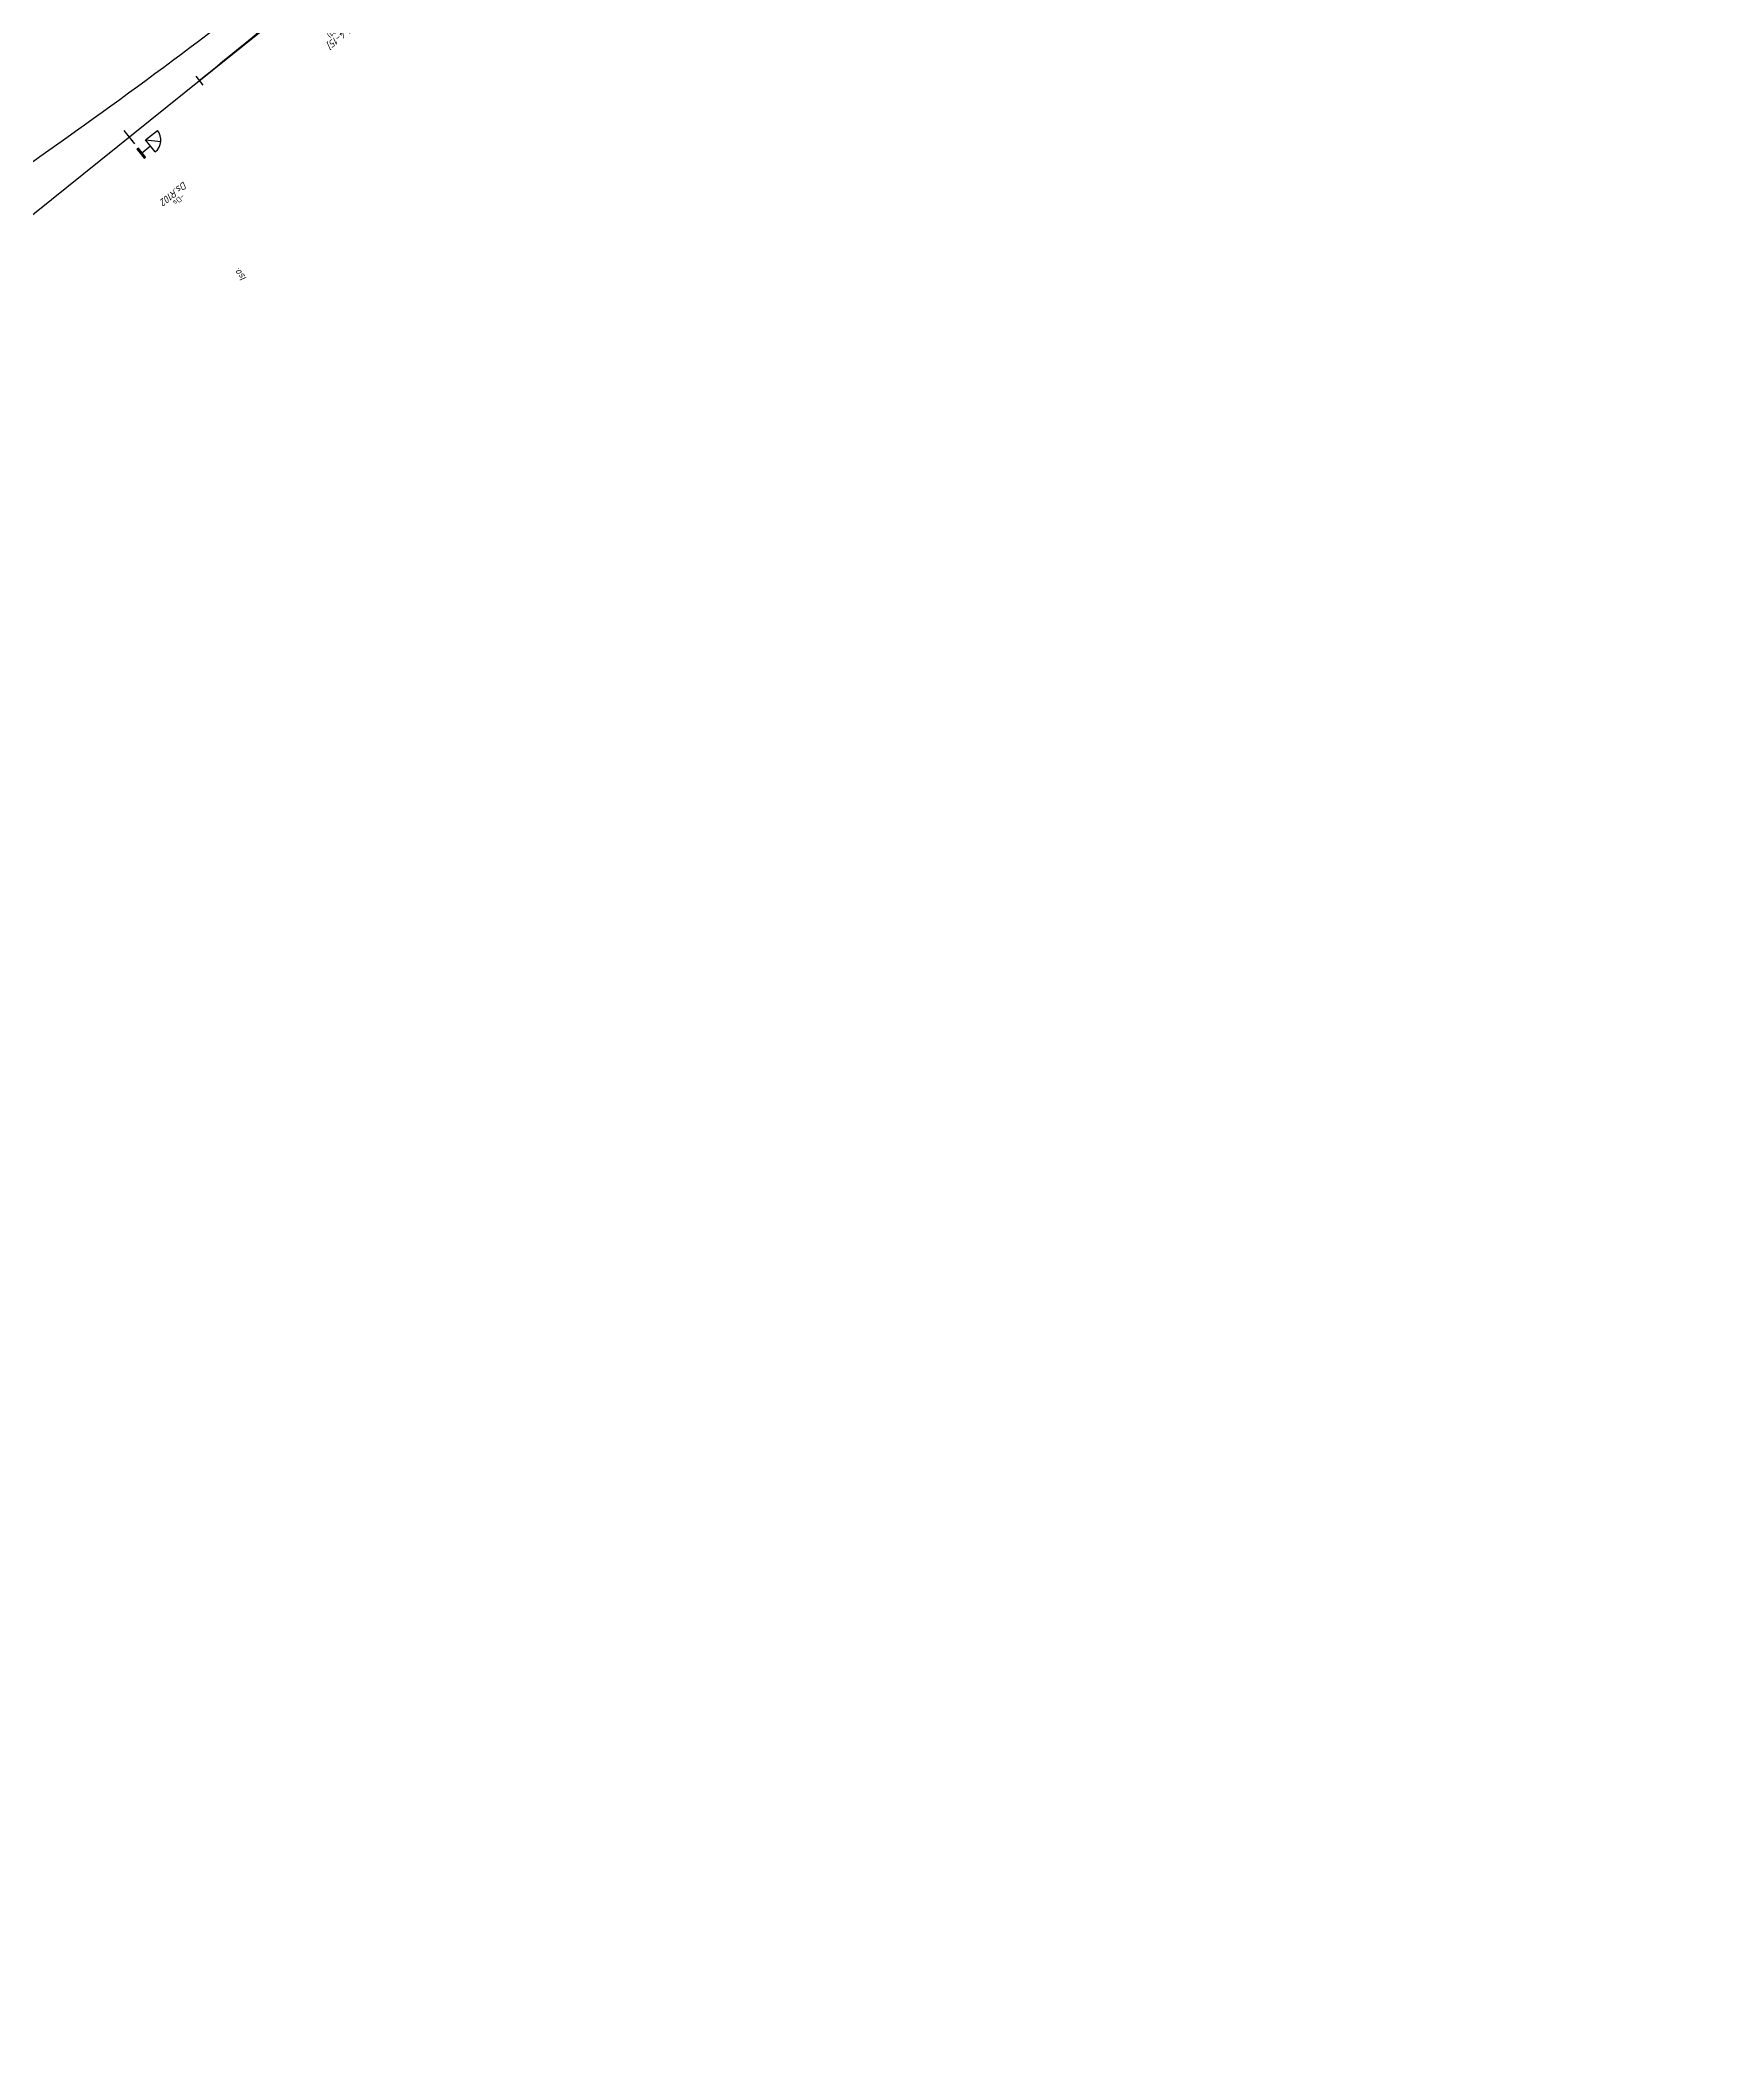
# Model space of a CAD drawing. Header units: metres. Extents: x 304105 to 305280, y 6702571 to 6703615.
# Drawn here: x 304696.5 to 304988.3, y 6702570.5 to 6702921.7 of the extents above; entities that cross this region are included whole.
import ezdxf
from ezdxf.enums import TextEntityAlignment as Align

# ---------------------------------------------------------------- set-up
doc = ezdxf.new("R2010")
doc.units = ezdxf.units.M
for name, color, linetype in [('JBTFE__INNSETTINGSPUNKT', 62, 'Continuous'), ('JBTOB__INFO', 4, 'Continuous'), ('JBTOB__KO_SPV', 2, 'Continuous'), ('JBTOB__KO_SPV_KORTSVILLEPARTI_FRA_BK', 62, 'Continuous'), ('JBTOB__KO_SPV_LANGSVILLEPARTI_FRA_BK', 62, 'Continuous'), ('JBTOB__KO_SPV_SENTERLINJER', 62, 'Continuous'), ('JBTOB__NAVN', 2, 'Continuous'), ('JBTOB__SPV_TYPE', 2, 'Continuous'), ('JBTOB_KO_SPO', 2, 'Continuous'), ('JBTOB_KO_SPV', 2, 'Continuous'), ('JBTSI__INFO', 4, 'Continuous'), ('JBTSI__NAVN', 2, 'Continuous'), ('JBTSI_SA_SIG', 2, 'Continuous'), ('JBTSI_SA_SKJ', 2, 'Continuous')]:
    doc.layers.add(name, color=color, linetype=linetype)
doc.styles.add('ISO', font='iso3098.shx')

# ---------------------------------------------------------------- blocks, each defined once
blk = doc.blocks.new('NO-BN-2D-JBTOB-CONNECTION-SWITCH-18.40-R1200-H-60E1-BX-3')
at = {"color": 0, "linetype": 'Continuous', "lineweight": -2, "transparency": 16777216}
for p, q in [((-53.06, 0), (-54.23, -1.16)), ((-52.52, 0), (-53.66, -1.13)), ((-52.26, 0), (-53.37, -1.12)), ((-51.99, 0), (-53.09, -1.1)), ((-51.72, 0), (-52.8, -1.09)), ((-51.45, 0), (-52.52, -1.07)), ((-51.18, 0), (-52.23, -1.05)), ((-50.91, 0), (-51.95, -1.04)), ((-50.64, 0), (-51.66, -1.02)), ((-50.37, 0), (-51.38, -1.01)), ((-50.1, 0), (-51.09, -0.99)), ((-49.83, 0), (-50.81, -0.98)), ((-49.56, 0), (-50.52, -0.96)), ((-49.29, 0), (-50.24, -0.95)), ((-49.02, 0), (-49.95, -0.93)), ((-48.75, 0), (-49.67, -0.92)), ((-48.48, 0), (-49.38, -0.9)), ((-48.21, 0), (-49.1, -0.88)), ((-47.94, 0), (-48.81, -0.87)), ((-47.68, 0), (-48.53, -0.85)), ((-47.41, 0), (-48.24, -0.84)), ((-47.14, 0), (-47.96, -0.82)), ((-46.87, 0), (-47.67, -0.81)), ((-46.6, 0), (-47.39, -0.79)), ((-46.33, 0), (-47.1, -0.78)), ((-46.06, 0), (-46.82, -0.76)), ((-45.79, 0), (-46.53, -0.74)), ((-45.52, 0), (-46.25, -0.73)), ((-45.25, 0), (-45.96, -0.71)), ((-44.98, 0), (-45.68, -0.7)), ((-44.71, 0), (-45.39, -0.68)), ((-44.44, 0), (-45.11, -0.67)), ((-44.17, 0), (-44.82, -0.65)), ((-43.9, 0), (-44.54, -0.64)), ((-43.63, 0), (-44.26, -0.62)), ((-43.36, 0), (-43.97, -0.61)), ((-43.1, 0), (-43.69, -0.59)), ((-42.83, 0), (-43.4, -0.57)), ((-42.56, 0), (-43.12, -0.56)), ((-42.29, 0), (-42.83, -0.54)), ((-37.98, 0), (-38.27, -0.3)), ((-37.44, 0), (-37.7, -0.26)), ((-37.17, 0), (-37.42, -0.25)), ((-36.9, 0), (-37.13, -0.23)), ((-36.63, 0), (-36.85, -0.22)), ((-36.36, 0), (-36.56, -0.2)), ((-36.09, 0), (-36.28, -0.19)), ((-35.82, 0), (-35.99, -0.17)), ((-35.55, 0), (-35.71, -0.16)), ((-35.28, 0), (-35.42, -0.14)), ((-34.74, 0), (-34.85, -0.11)), ((-66.8, 0), (-67.26, -0.45)), ((-67.07, 0), (-67.26, -0.18)), ((-66.53, 0), (-67.25, -0.72)), ((-65.99, 0), (-67.24, -1.24)), ((-66.26, 0), (-67.24, -0.98)), ((-65.73, 0), (-67.23, -1.5)), ((-65.46, 0), (-67.21, -1.76)), ((-65.19, 0), (-67.05, -1.86)), ((-64.92, 0), (-66.76, -1.84)), ((-64.65, 0), (-66.48, -1.83)), ((-64.38, 0), (-66.19, -1.81)), ((-64.11, 0), (-65.91, -1.8)), ((-63.84, 0), (-65.62, -1.78)), ((-63.57, 0), (-65.34, -1.77)), ((-63.3, 0), (-65.05, -1.75)), ((-63.03, 0), (-64.77, -1.74)), ((-62.76, 0), (-64.48, -1.72)), ((-62.49, 0), (-64.2, -1.7)), ((-62.22, 0), (-63.91, -1.69)), ((-61.95, 0), (-63.63, -1.67)), ((-61.68, 0), (-63.34, -1.66)), ((-61.41, 0), (-63.06, -1.64)), ((-61.15, 0), (-62.77, -1.63)), ((-60.88, 0), (-62.49, -1.61)), ((-60.61, 0), (-62.2, -1.6)), ((-60.34, 0), (-61.92, -1.58)), ((-60.07, 0), (-61.63, -1.57)), ((-59.8, 0), (-61.35, -1.55)), ((-59.53, 0), (-61.06, -1.53)), ((-59.26, 0), (-60.78, -1.52)), ((-58.99, 0), (-60.49, -1.5)), ((-58.72, 0), (-60.21, -1.49)), ((-58.45, 0), (-59.92, -1.47)), ((-58.18, 0), (-59.64, -1.46)), ((-57.91, 0), (-59.35, -1.44)), ((-57.64, 0), (-59.07, -1.43)), ((-57.37, 0), (-58.78, -1.41)), ((-57.1, 0), (-58.5, -1.4)), ((-56.84, 0), (-58.21, -1.38)), ((-56.57, 0), (-57.93, -1.36)), ((-56.3, 0), (-57.64, -1.35)), ((-56.03, 0), (-57.36, -1.33)), ((-55.76, 0), (-57.08, -1.32)), ((-55.49, 0), (-56.79, -1.3)), ((-55.22, 0), (-56.51, -1.29)), ((-54.95, 0), (-56.22, -1.27)), ((-54.68, 0), (-55.94, -1.26)), ((-54.41, 0), (-55.65, -1.24)), ((-54.14, 0), (-55.37, -1.22)), ((-53.87, 0), (-55.08, -1.21)), ((-53.6, 0), (-54.8, -1.19)), ((-53.33, 0), (-54.51, -1.18)), ((-52.79, 0), (-53.94, -1.15)), ((-42.02, 0), (-42.55, -0.53)), ((-41.75, 0), (-42.26, -0.51)), ((-41.48, 0), (-41.98, -0.5)), ((-41.21, 0), (-41.69, -0.48)), ((-40.94, 0), (-41.41, -0.47)), ((-40.67, 0), (-41.12, -0.45)), ((-40.4, 0), (-40.84, -0.44)), ((-40.13, 0), (-40.55, -0.42)), ((-39.86, 0), (-40.27, -0.4)), ((-39.59, 0), (-39.98, -0.39)), ((-39.32, 0), (-39.7, -0.37)), ((-39.05, 0), (-39.41, -0.36)), ((-38.78, 0), (-39.13, -0.34)), ((-38.52, 0), (-38.84, -0.33)), ((-38.25, 0), (-38.56, -0.31)), ((-37.71, 0), (-37.99, -0.28)), ((-35.01, 0), (-35.14, -0.13)), ((-34.47, 0), (-34.57, -0.09)), ((-34.2, 0), (-34.28, -0.08)), ((-33.94, 0), (-34, -0.06)), ((-33.67, 0), (-33.71, -0.05)), ((-33.4, 0), (-33.43, -0.03)), ((-33.13, 0), (-33.14, -0.02)), ((-32.86, 0), (-32.86, 0))]:
    blk.add_line(p, q, dxfattribs=at)
at = {"color": 0, "linetype": 'ByBlock', "lineweight": -2, "transparency": 16777216}
for p, q in [((-32.83, -1), (-32.83, 1)), ((0, 0), (-32.83, 0)), ((0, -1), (0, 1))]:
    blk.add_line(p, q, dxfattribs=at)
at = {"color": 0, "linetype": 'ByBlock', "lineweight": -2, "transparency": 16777216, "flags": 128}
for points in [[(-32.83, 0), (-67.26, 0, 0.013574), (-67.21, -1.87)], [(-67.26, 0, 0.013574), (-67.21, -1.87), (-67.21, -1.87, -0.013574), (-67.26, 0)]]:
    blk.add_lwpolyline(points, format="xyb", close=True, dxfattribs=at)
at = {"color": 0, "linetype": 'ByBlock', "lineweight": -2, "transparency": 16777216}
for start, end in [(178.5, 180), (180, 184.6108)]:
    blk.add_arc((-32.83, 0), 34.43, start, end, dxfattribs=at)
at = {"layer": 'JBTOB__KO_SPV_KORTSVILLEPARTI_FRA_BK', "linetype": 'ByBlock', "lineweight": -2, "transparency": 16777216}
blk.add_line((-78.02, -1.23), (-81.62, -1.32), dxfattribs=at)
at = {"layer": 'JBTOB__KO_SPV_KORTSVILLEPARTI_FRA_BK', "linetype": 'ByBlock', "lineweight": -2, "transparency": 16777216, "flags": 128}
blk.add_lwpolyline([(-78.04, 0, 0.013574), (-77.97, -2.45), (-81.57, -2.65, -0.013574), (-81.64, 0)], format="xyb", close=True, dxfattribs=at)
at = {"layer": 'JBTOB__KO_SPV_LANGSVILLEPARTI_FRA_BK', "linetype": 'ByBlock', "lineweight": -2, "transparency": 16777216, "flags": 128}
blk.add_lwpolyline([(-67.26, 0, 0.013574), (-67.21, -1.87), (-77.97, -2.45, -0.013574), (-78.04, 0)], format="xyb", close=True, dxfattribs=at)
at = {"layer": 'JBTOB__KO_SPV_SENTERLINJER', "linetype": 'ByBlock', "lineweight": -2, "transparency": 16777216, "flags": 128}
blk.add_lwpolyline([(0, 0), (-67.26, 0)], dxfattribs=at)
blk.add_lwpolyline([(0, 0, 0.013897), (-67.21, -1.87), (-67.21, -1.87)], format="xyb", dxfattribs=at)
blk = doc.blocks.new('*Z7')
at = {"layer": 'JBTOB__KO_SPV', "color": 0, "linetype": 'ByBlock', "lineweight": -2, "transparency": 16777216}
blk.add_blockref('NO-BN-2D-JBTOB-CONNECTION-SWITCH-18.40-R1200-H-60E1-BX-3', (0, 0), dxfattribs=at)
at = {"layer": 'JBTOB__INFO', "color": 0, "linetype": 'ByBlock', "lineweight": -2, "transparency": 16777216, "style": 'ISO'}
blk.add_attdef('OBJEKTINFO', text='', height=0.9, dxfattribs=at).set_placement((0, 9.9), align=Align.MIDDLE_CENTER)
at = {"layer": 'JBTOB__NAVN', "color": 0, "linetype": 'ByBlock', "lineweight": -2, "transparency": 16777216, "style": 'ISO', "oblique": 15}
blk.add_attdef('OBJEKTNAVN', text='', height=1.25, dxfattribs=at).set_placement((0, 8.5), align=Align.MIDDLE_CENTER)
at = {"layer": 'JBTOB__SPV_TYPE', "color": 0, "linetype": 'ByBlock', "lineweight": -2, "transparency": 16777216, "style": 'ISO'}
blk.add_attdef('BETEGNELSE', text='', height=0.9, dxfattribs=at).set_placement((0, 7.1), align=Align.MIDDLE_CENTER)
blk = doc.blocks.new('NO-BN-2D-JBTSI-TOGDETEKSJON-EN-STREK-ISOLERT-SKJOET')
at = {"color": 0, "linetype": 'ByBlock', "lineweight": -2, "transparency": 16777216}
blk.add_line((0, -2.25), (0, 0.75), dxfattribs=at)
blk = doc.blocks.new('NO-BN-2D-INSERTION-POINT')
at = {"layer": 'JBTFE__INNSETTINGSPUNKT', "linetype": 'ByBlock', "lineweight": -2, "transparency": 16777216}
for p, q in [((-0.05, 0), (0.05, 0)), ((0, -0.05), (0, 0.05))]:
    blk.add_line(p, q, dxfattribs=at)
blk.add_circle((0, 0), 0.05, dxfattribs=at)
blk = doc.blocks.new('*Z80')
at = {"color": 0, "linetype": 'ByBlock', "lineweight": -2, "transparency": 16777216}
for name in ['NO-BN-2D-INSERTION-POINT', 'NO-BN-2D-JBTSI-TOGDETEKSJON-EN-STREK-ISOLERT-SKJOET']:
    blk.add_blockref(name, (0, 0), dxfattribs=at)
at = {"layer": 'JBTSI__INFO', "color": 0, "linetype": 'ByBlock', "lineweight": -2, "transparency": 16777216, "style": 'ISO'}
blk.add_attdef('OBJEKTINFO', text='', height=0.9, rotation=270, dxfattribs=at).set_placement((1.4, 30), align=Align.MIDDLE_CENTER)
at = {"layer": 'JBTSI__NAVN', "color": 0, "linetype": 'ByBlock', "lineweight": -2, "transparency": 16777216, "style": 'ISO', "oblique": 15}
blk.add_attdef('OBJEKTNAVN', text='', height=1.25, rotation=270, dxfattribs=at).set_placement((0, 30), align=Align.MIDDLE_CENTER)
blk = doc.blocks.new('NO-BN-2D-JBTSI-SIGNAL-43-DS')
at = {"color": 0, "linetype": 'ByBlock', "lineweight": -2, "transparency": 16777216}
for p, q in [((-1.33, 2), (-1.33, 4.67)), ((-1.33, 2), (0.55, 3.89)), ((1.33, 2), (-1.33, 2)), ((0, 0), (0, 2))]:
    blk.add_line(p, q, dxfattribs=at)
at = {"color": 0, "linetype": 'Continuous', "lineweight": -2, "transparency": 16777216}
for p, q in [((-0.71, -0.15), (-1, 0.14)), ((-0.76, -0.15), (-1, 0.09)), ((-0.8, -0.15), (-1, 0.05)), ((-0.85, -0.15), (-1, 0)), ((-0.67, -0.15), (-0.97, 0.15)), ((-0.62, -0.15), (-0.92, 0.15)), ((-0.58, -0.15), (-0.88, 0.15)), ((-0.53, -0.15), (-0.83, 0.15)), ((-0.49, -0.15), (-0.79, 0.15)), ((-0.44, -0.15), (-0.74, 0.15)), ((-0.4, -0.15), (-0.7, 0.15)), ((-0.35, -0.15), (-0.65, 0.15)), ((-0.31, -0.15), (-0.61, 0.15)), ((-0.26, -0.15), (-0.56, 0.15)), ((-0.22, -0.15), (-0.52, 0.15)), ((-0.17, -0.15), (-0.47, 0.15)), ((-0.13, -0.15), (-0.43, 0.15)), ((-0.08, -0.15), (-0.38, 0.15)), ((-0.04, -0.15), (-0.34, 0.15)), ((0.01, -0.15), (-0.29, 0.15)), ((0.05, -0.15), (-0.25, 0.15)), ((0.1, -0.15), (-0.2, 0.15)), ((0.14, -0.15), (-0.16, 0.15)), ((0.18, -0.15), (-0.12, 0.15)), ((0.23, -0.15), (-0.07, 0.15)), ((0.27, -0.15), (-0.03, 0.15)), ((0.32, -0.15), (0.02, 0.15)), ((0.36, -0.15), (0.06, 0.15)), ((0.41, -0.15), (0.11, 0.15)), ((0.45, -0.15), (0.15, 0.15)), ((0.5, -0.15), (0.2, 0.15)), ((0.54, -0.15), (0.24, 0.15)), ((0.59, -0.15), (0.29, 0.15)), ((0.63, -0.15), (0.33, 0.15)), ((0.68, -0.15), (0.38, 0.15)), ((0.72, -0.15), (0.42, 0.15)), ((0.77, -0.15), (0.47, 0.15)), ((0.81, -0.15), (0.51, 0.15)), ((0.86, -0.15), (0.56, 0.15)), ((0.9, -0.15), (0.6, 0.15)), ((0.95, -0.15), (0.65, 0.15)), ((0.99, -0.15), (0.69, 0.15)), ((1, -0.11), (0.74, 0.15)), ((1, -0.07), (0.78, 0.15)), ((1, -0.02), (0.83, 0.15)), ((1, 0.02), (0.87, 0.15)), ((1, 0.07), (0.92, 0.15)), ((1, 0.11), (0.96, 0.15)), ((-0.89, -0.15), (-1, -0.04)), ((-0.94, -0.15), (-1, -0.09)), ((-0.98, -0.15), (-1, -0.13))]:
    blk.add_line(p, q, dxfattribs=at)
at = {"color": 0, "linetype": 'ByBlock', "lineweight": -2, "transparency": 16777216}
blk.add_lwpolyline([(1, -0.15), (1, 0.15), (-1, 0.15), (-1, -0.15)], close=True, dxfattribs=at)
blk.add_arc((-1.33, 2), 2.67, 0, 90, dxfattribs=at)
blk = doc.blocks.new('*Z82')
at = {"color": 0, "linetype": 'ByBlock', "lineweight": -2, "transparency": 16777216, "rotation": 89.99999999999999}
blk.add_blockref('NO-BN-2D-JBTSI-SIGNAL-43-DS', (0, 0), dxfattribs=at)
at = {"color": 0, "linetype": 'ByBlock', "lineweight": -2, "transparency": 16777216}
blk.add_blockref('NO-BN-2D-INSERTION-POINT', (0, 0), dxfattribs=at)
at = {"layer": 'JBTSI__INFO', "color": 0, "linetype": 'ByBlock', "lineweight": -2, "transparency": 16777216, "style": 'ISO'}
blk.add_attdef('OBJEKTINFO', text='', height=0.9, dxfattribs=at).set_placement((0, 10.4), align=Align.MIDDLE_CENTER)
at = {"layer": 'JBTSI__NAVN', "color": 0, "linetype": 'ByBlock', "lineweight": -2, "transparency": 16777216, "style": 'ISO', "oblique": 15}
blk.add_attdef('OBJEKTNAVN', text='', height=1.25, dxfattribs=at).set_placement((0, 9), align=Align.MIDDLE_CENTER)

msp = doc.modelspace()

# ---------------------------------------------------------------- linework, layer by layer
at = {"layer": 'JBTOB_KO_SPO', "flags": 128}
for points in [[(305279.99, 6703319.71), (305279.59, 6703319.52, 0.000161), (305271.66, 6703315.81, 0.000483), (305263.74, 6703312.09, 0.000804), (305255.83, 6703308.35, 0.001126), (305247.94, 6703304.57, 0.001448), (305240.06, 6703300.76, 0.001769), (305232.21, 6703296.9, 0.002091), (305224.39, 6703292.97, 0.002413), (305216.61, 6703288.98, 0.039252), (305103.54, 6703218.47, 0.002413), (305096.52, 6703213.24, 0.002091), (305089.56, 6703207.95, 0.001769), (305082.63, 6703202.6, 0.001448), (305075.74, 6703197.21, 0.001126), (305068.88, 6703191.78, 0.000804), (305062.04, 6703186.32, 0.000483), (305055.21, 6703180.85, 0.000161), (305048.39, 6703175.37), (304296.08, 6702570.51)], [(304839.69, 6703013.61, 0.01172), (304796.69, 6702977.34, 0.001042), (304792.21, 6702973.36, 0.000625), (304787.73, 6702969.36, 0.000208), (304783.27, 6702965.35), (304780.58, 6702962.94, -0.000208), (304776.11, 6702958.93, -0.000625), (304771.64, 6702954.93, -0.001042), (304767.15, 6702950.95, -0.01172), (304724.15, 6702914.69)], [(304728.57, 6702924.96, -0.013789), (304679.28, 6702889.6, -0.001809)]]:
    msp.add_lwpolyline(points, format="xyb", dxfattribs=at)

# ---------------------------------------------------------------- block references
at = {"layer": 'JBTOB_KO_SPV'}
ref = msp.add_blockref('*Z7', (304724.15, 6702914.69, 13.95), dxfattribs=dict(at, rotation=218.7991578935339))
ref.add_attrib('OBJEKTNAVN', '[INBOUND] -> [CROSSING 4-15]', dxfattribs={"layer": 'JBTOB__NAVN', "color": 0, "linetype": 'ByBlock', "lineweight": -2, "transparency": 16777216, "height": 1.25, "rotation": 218.7992, "style": 'ISO', "oblique": 15}).set_placement((304755.47, 6702927.8, 13.95), align=Align.MIDDLE_CENTER)
ref.add_attrib('BETEGNELSE', '1:18.4 R1200 BX 60E1 (KO-800081)', dxfattribs={"layer": 'JBTOB__SPV_TYPE', "color": 0, "linetype": 'ByBlock', "lineweight": -2, "transparency": 16777216, "height": 0.9, "rotation": 218.7992, "style": 'ISO'}).set_placement((304754.59, 6702928.89, 13.95), align=Align.MIDDLE_CENTER)
at = {"layer": 'JBTSI_SA_SIG'}
ref = msp.add_blockref('*Z82', (304714.08, 6702902.09, 14.09), dxfattribs=dict(at, rotation=218.799157893534))
ref.add_attrib('OBJEKTNAVN', 'Ds.R102', dxfattribs={"layer": 'JBTSI__NAVN', "color": 0, "linetype": 'ByBlock', "lineweight": -2, "transparency": 16777216, "height": 1.25, "rotation": 218.7992, "style": 'ISO', "oblique": 15}).set_placement((304719.72, 6702895.08, 14.09), align=Align.MIDDLE_CENTER)
ref.add_attrib('OBJEKTINFO', '-Ds', dxfattribs={"layer": 'JBTSI__INFO', "color": 0, "linetype": 'ByBlock', "lineweight": -2, "transparency": 16777216, "height": 0.9, "rotation": 218.7992, "style": 'ISO'}).set_placement((304720.6, 6702893.99, 14.09), align=Align.MIDDLE_CENTER)
at = {"layer": 'JBTSI_SA_SKJ'}
ref = msp.add_blockref('*Z80', (304712.44, 6702904.3, 14.09), dxfattribs=dict(at, rotation=218.7991578935339))
ref.add_attrib('OBJEKTNAVN', 'Iso.', dxfattribs={"layer": 'JBTSI__NAVN', "color": 0, "linetype": 'ByBlock', "lineweight": -2, "transparency": 16777216, "height": 1.25, "rotation": 128.7992, "style": 'ISO', "oblique": 15}).set_placement((304731.23, 6702880.92, 14.09), align=Align.MIDDLE_CENTER)

doc.saveas('drawing.dxf')
